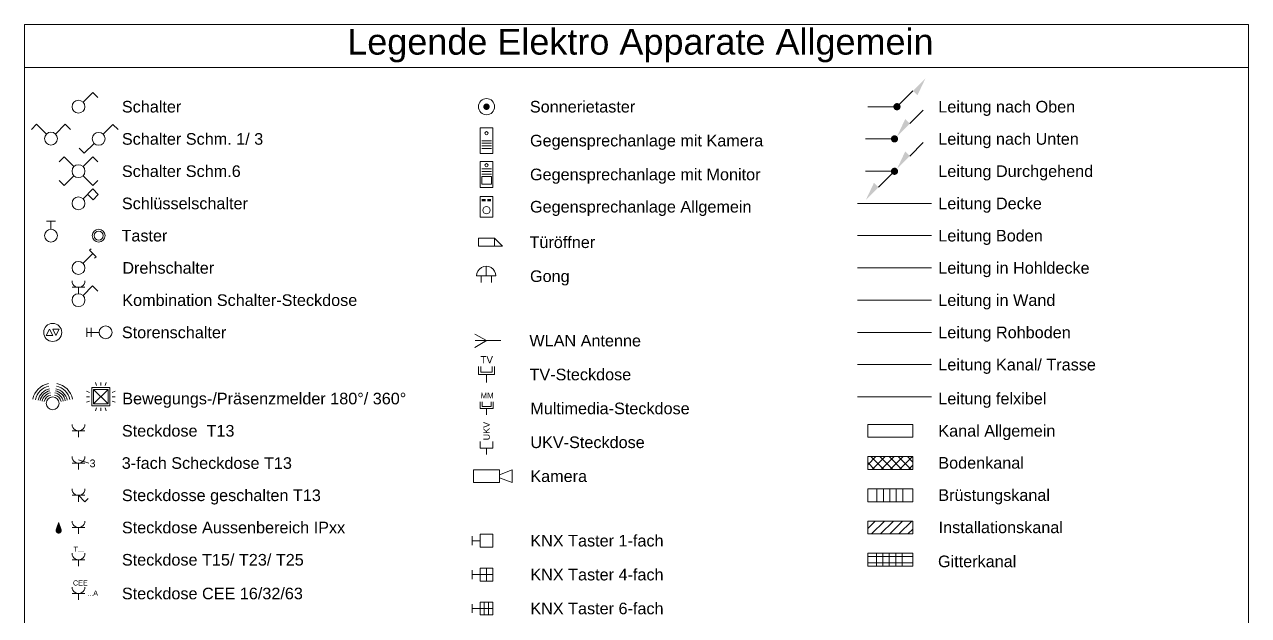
# Model space of a CAD drawing. Extents: x -1132 to 613, y -179 to 712.
# Drawn here: x 188.7 to 378.7, y 268.5 to 360.1 of the extents above; entities that cross this region are included whole.
import ezdxf
from ezdxf.lldxf.tags import DXFTag

# ---------------------------------------------------------------- set-up
doc = ezdxf.new("R2010")
doc.units = 0
for name, color, linetype, lineweight in [('EL01_WAN_I0_Legende', 7, 'Continuous', 13), ('EL01_WAN_PRO E_LEG_Apparate-A0PFDH8276', 7, 'Continuous', 13), ('EL01_WAN_ProE_LEG_Apparate', 7, 'Continuous', 13)]:
    doc.layers.add(name, color=color, linetype=linetype, lineweight=lineweight)
doc.styles.get("Standard").update_dxf_attribs({"font": 'arial.ttf'})
tags = doc.linetypes.add('GETRENNT', pattern=[31.75, 12.7, -6.35, 0, -6.35, 0, -6.35]).pattern_tags.tags
tags[14:15] = [DXFTag(74, 4), DXFTag(75, 0), DXFTag(340, '0'), DXFTag(46, 0.0), DXFTag(50, 0.0), DXFTag(44, 0.0), DXFTag(45, 0.0)]
tags[12:13] = [DXFTag(74, 4), DXFTag(75, 0), DXFTag(340, '0'), DXFTag(46, 0.0), DXFTag(50, 0.0), DXFTag(44, 0.0), DXFTag(45, 0.0)]
tags[10:11] = [DXFTag(74, 4), DXFTag(75, 0), DXFTag(340, '0'), DXFTag(46, 0.0), DXFTag(50, 0.0), DXFTag(44, 0.0), DXFTag(45, 0.0)]
tags[8:9] = [DXFTag(74, 4), DXFTag(75, 0), DXFTag(340, '0'), DXFTag(46, 0.0), DXFTag(50, 0.0), DXFTag(44, 0.0), DXFTag(45, 0.0)]
tags[6:7] = [DXFTag(74, 4), DXFTag(75, 0), DXFTag(340, '0'), DXFTag(46, 0.0), DXFTag(50, 0.0), DXFTag(44, 0.0), DXFTag(45, 0.0)]
tags[4:5] = [DXFTag(74, 4), DXFTag(75, 0), DXFTag(340, '0'), DXFTag(46, 0.0), DXFTag(50, 0.0), DXFTag(44, 0.0), DXFTag(45, 0.0)]
tags = doc.linetypes.add('gewundene_Leitung', pattern='A,0.002,[130,ltypeshp.shx,S=0.32,R=-18.43,X=1.9,Y=-0.3],-0.2,[130,ltypeshp.shx,S=0.44,R=-63.43,X=1.2,Y=-0.8],-0.2,[130,ltypeshp.shx,S=0.44,R=-116.57,X=0.2,Y=-0.8],-0.2,[130,ltypeshp.shx,S=0.32,R=-161.57,X=-0.5,Y=-0.3],-0.2,[130,ltypeshp.shx,S=1.68,R=-17.35,X=-0.31,Y=1.6],-0.2,[130,ltypeshp.shx,S=1.56,R=-45,X=1.08,Y=4.3],-0.2,[130,ltypeshp.shx,S=1.44,R=-77.91,X=3.39,Y=5.7],-0.2,[130,ltypeshp.shx,S=1.62,R=-100.62,X=6.2,Y=5.7],-0.2,[130,ltypeshp.shx,S=1.56,R=-135,X=8.7,Y=4.3],-8.422,[130,ltypeshp.shx,S=1.62,R=-169.38,X=1.678,Y=1.6],0.002', length=10.026).pattern_tags.tags
tags[84:85] = [DXFTag(74, 4), DXFTag(75, 0), DXFTag(340, '0'), DXFTag(46, 0.0), DXFTag(50, 0.0), DXFTag(44, 0.0), DXFTag(45, 0.0)]
tags = doc.linetypes.add('Punkte_Nova', pattern=[4.8, 0.4, 0.2, -4, 0.2]).pattern_tags.tags
tags[10:11] = [DXFTag(74, 4), DXFTag(75, 0), DXFTag(340, '0'), DXFTag(46, 0.0), DXFTag(50, 0.0), DXFTag(44, 0.0), DXFTag(45, 0.0)]
tags[8:9] = [DXFTag(74, 4), DXFTag(75, 0), DXFTag(340, '0'), DXFTag(46, 0.0), DXFTag(50, 0.0), DXFTag(44, 0.0), DXFTag(45, 0.0)]
tags[6:7] = [DXFTag(74, 4), DXFTag(75, 0), DXFTag(340, '0'), DXFTag(46, 0.0), DXFTag(50, 0.0), DXFTag(44, 0.0), DXFTag(45, 0.0)]
tags[4:5] = [DXFTag(74, 4), DXFTag(75, 0), DXFTag(340, '0'), DXFTag(46, 0.0), DXFTag(50, 0.0), DXFTag(44, 0.0), DXFTag(45, 0.0)]
tags = doc.linetypes.add('Strich_Slash', pattern='A,8,-4,[130,ltypeshp.shx,S=2.06,R=-29.05,X=-2,Y=0],8', length=20).pattern_tags.tags
tags[14:15] = [DXFTag(74, 4), DXFTag(75, 0), DXFTag(340, '0'), DXFTag(46, 0.0), DXFTag(50, 0.0), DXFTag(44, 0.0), DXFTag(45, 0.0)]
tags[4:5] = [DXFTag(74, 4), DXFTag(75, 0), DXFTag(340, '0'), DXFTag(46, 0.0), DXFTag(50, 0.0), DXFTag(44, 0.0), DXFTag(45, 0.0)]
tags = doc.linetypes.add('STRICHLINIE', pattern=[19.05, 12.7, -6.35]).pattern_tags.tags
tags[6:7] = [DXFTag(74, 4), DXFTag(75, 0), DXFTag(340, '0'), DXFTag(46, 0.0), DXFTag(50, 0.0), DXFTag(44, 0.0), DXFTag(45, 0.0)]
tags[4:5] = [DXFTag(74, 4), DXFTag(75, 0), DXFTag(340, '0'), DXFTag(46, 0.0), DXFTag(50, 0.0), DXFTag(44, 0.0), DXFTag(45, 0.0)]
tags = doc.linetypes.add('STRICHPUNKT2', pattern=[12.7, 6.35, -3.175, 0, -3.175]).pattern_tags.tags
tags[10:11] = [DXFTag(74, 4), DXFTag(75, 0), DXFTag(340, '0'), DXFTag(46, 0.0), DXFTag(50, 0.0), DXFTag(44, 0.0), DXFTag(45, 0.0)]
tags[8:9] = [DXFTag(74, 4), DXFTag(75, 0), DXFTag(340, '0'), DXFTag(46, 0.0), DXFTag(50, 0.0), DXFTag(44, 0.0), DXFTag(45, 0.0)]
tags[6:7] = [DXFTag(74, 4), DXFTag(75, 0), DXFTag(340, '0'), DXFTag(46, 0.0), DXFTag(50, 0.0), DXFTag(44, 0.0), DXFTag(45, 0.0)]
tags[4:5] = [DXFTag(74, 4), DXFTag(75, 0), DXFTag(340, '0'), DXFTag(46, 0.0), DXFTag(50, 0.0), DXFTag(44, 0.0), DXFTag(45, 0.0)]

# ---------------------------------------------------------------- blocks, each defined once
blk = doc.blocks.new('Blockreferenz-A0UJ2V7MXE', base_point=(188.7, 168.75))
at = {"layer": 'EL01_WAN_PRO E_LEG_Apparate-A0PFDH8276', "lineweight": -2, "true_color": 0x993300}
blk.add_hatch(color=24, dxfattribs=at).paths.add_polyline_path([(260.92, 347.36), (260.9, 347.23), (260.85, 347.11), (260.77, 347), (260.67, 346.92), (260.55, 346.87), (260.42, 346.86), (260.29, 346.87), (260.17, 346.92), (260.06, 347), (259.98, 347.11), (259.93, 347.23), (259.92, 347.36), (259.93, 347.49), (259.98, 347.61), (260.06, 347.71), (260.17, 347.79), (260.29, 347.84), (260.42, 347.86), (260.55, 347.84), (260.67, 347.79), (260.77, 347.71), (260.85, 347.61), (260.9, 347.49)])
at = {"layer": 'EL01_WAN_PRO E_LEG_Apparate-A0PFDH8276', "linetype": 'ByBlock', "lineweight": -2, "ltscale": 0.13}
for points in [[(324.69, 347.36), (324.67, 347.21), (324.62, 347.08), (324.53, 346.96), (324.41, 346.87), (324.28, 346.82), (324.13, 346.8), (323.99, 346.82), (323.85, 346.87), (323.74, 346.96), (323.65, 347.08), (323.59, 347.21), (323.57, 347.36), (323.59, 347.5), (323.65, 347.64), (323.74, 347.75), (323.85, 347.84), (323.99, 347.9), (324.13, 347.92), (324.28, 347.9), (324.41, 347.84), (324.53, 347.75), (324.62, 347.64), (324.67, 347.5)], [(324.31, 342.37), (324.29, 342.22), (324.23, 342.09), (324.15, 341.97), (324.03, 341.88), (323.9, 341.83), (323.75, 341.81), (323.61, 341.83), (323.47, 341.88), (323.35, 341.97), (323.27, 342.09), (323.21, 342.22), (323.19, 342.37), (323.21, 342.51), (323.27, 342.65), (323.35, 342.76), (323.47, 342.85), (323.61, 342.91), (323.75, 342.93), (323.9, 342.91), (324.03, 342.85), (324.15, 342.76), (324.23, 342.65), (324.29, 342.51)], [(324.31, 337.34), (324.29, 337.2), (324.23, 337.06), (324.15, 336.95), (324.03, 336.86), (323.9, 336.8), (323.75, 336.78), (323.61, 336.8), (323.47, 336.86), (323.35, 336.95), (323.27, 337.06), (323.21, 337.2), (323.19, 337.34), (323.21, 337.49), (323.27, 337.62), (323.35, 337.74), (323.47, 337.83), (323.61, 337.88), (323.75, 337.9), (323.9, 337.88), (324.03, 337.83), (324.15, 337.74), (324.23, 337.62), (324.29, 337.49)]]:
    blk.add_hatch(color=0, dxfattribs=at).paths.add_polyline_path(points)
at = {"layer": 'EL01_WAN_PRO E_LEG_Apparate-A0PFDH8276', "linetype": 'ByBlock', "lineweight": -2, "ltscale": 0.13, "true_color": 0x0080ff}
blk.add_hatch(color=150, dxfattribs=at).paths.add_polyline_path([(194.46, 281.79), (194.48, 281.67), (194.48, 281.55), (194.44, 281.44), (194.38, 281.33), (194.29, 281.25), (194.18, 281.19), (194.06, 281.16), (193.94, 281.16), (193.82, 281.19), (193.72, 281.25), (193.63, 281.33), (193.57, 281.44), (193.53, 281.55), (193.53, 281.67), (193.55, 281.79), (193.93, 282.86), (193.94, 282.88), (193.95, 282.9), (193.97, 282.91), (193.99, 282.91), (194.01, 282.91), (194.04, 282.91), (194.05, 282.9), (194.07, 282.88), (194.08, 282.86)])
at = {"layer": 'EL01_WAN_PRO E_LEG_Apparate-A0PFDH8276', "color": 0, "linetype": 'ByBlock', "lineweight": -2, "ltscale": 0.13}
for p, q in [((188.7, 353.43), (188.7, 360.1)), ((188.7, 360.1), (378.7, 360.1)), ((378.7, 360.1), (378.7, 353.43)), ((378.7, 353.43), (188.7, 353.43)), ((188.7, 353.43), (188.7, 221.08)), ((378.7, 168.75), (378.7, 353.43)), ((324.53, 347.75), (326.61, 349.83)), ((319.63, 347.36), (324.13, 347.36)), ((326.12, 344.73), (328.2, 346.82)), ((319.25, 342.36), (323.75, 342.36)), ((326.12, 339.71), (328.2, 341.79)), ((319.25, 337.36), (323.75, 337.36)), ((321.27, 334.87), (323.35, 336.95)), ((329.5, 332.36), (318, 332.36))]:
    blk.add_line(p, q, dxfattribs=at)
at = {"layer": 'EL01_WAN_PRO E_LEG_Apparate-A0PFDH8276', "color": 150, "lineweight": -2, "true_color": 0x0080ff}
for p, q in [((197.79, 348.06), (199.31, 349.58)), ((199.31, 349.58), (200.11, 348.79)), ((197.79, 333.08), (199.31, 334.6)), ((199.31, 334.6), (200.16, 333.76)), ((198.5, 333.79), (199.35, 332.94)), ((200.16, 333.76), (199.35, 332.94)), ((192.12, 329.59), (193.5, 329.59)), ((192.81, 328.36), (192.81, 329.59)), ((199.04, 325.33), (198.81, 325.09)), ((199.31, 324.59), (198.81, 325.09)), ((197.79, 323.07), (199.31, 324.59)), ((199.31, 324.59), (199.82, 324.08)), ((199.59, 323.85), (199.82, 324.08)), ((196.08, 319.36), (198.08, 319.36)), ((197.08, 318.36), (197.08, 319.36)), ((197.08, 319.36), (197.08, 318.36)), ((197.79, 318.07), (199.28, 319.56)), ((200.08, 318.76), (199.28, 319.56)), ((199.88, 304.13), (199.7, 304.61)), ((200.55, 304.13), (200.55, 304.61)), ((201.22, 304.13), (201.4, 304.61)), ((198.81, 303.06), (198.33, 303.24)), ((198.81, 302.39), (198.33, 302.39)), ((199.15, 300.99), (199.15, 303.79)), ((199.15, 303.79), (201.95, 303.79)), ((201.67, 301.27), (199.43, 303.51)), ((199.43, 301.27), (199.43, 303.51)), ((199.43, 303.51), (201.67, 303.51)), ((199.43, 301.27), (201.67, 303.51)), ((201.67, 303.51), (201.67, 301.27)), ((201.95, 303.79), (201.95, 300.99)), ((202.29, 303.06), (202.76, 303.24)), ((202.29, 302.39), (202.76, 302.39)), ((198.81, 301.72), (198.33, 301.54)), ((201.95, 300.99), (199.15, 300.99)), ((201.67, 301.27), (199.43, 301.27)), ((199.88, 300.65), (199.7, 300.18)), ((200.55, 300.65), (200.55, 300.18)), ((201.22, 300.65), (201.4, 300.18)), ((202.29, 301.72), (202.76, 301.54)), ((196.08, 297.1), (198.08, 297.1)), ((197.08, 297.1), (197.08, 296.1)), ((197.08, 292.6), (198.68, 292.1)), ((196.08, 292.1), (198.08, 292.1)), ((197.08, 292.1), (197.08, 291.1)), ((196.08, 287.1), (198.08, 287.1)), ((197.08, 287.1), (197.08, 286.1)), ((197.08, 287.1), (198.08, 286.1)), ((198.08, 286.1), (198.58, 286.6))]:
    blk.add_line(p, q, dxfattribs=at)
at = {"layer": 'EL01_WAN_PRO E_LEG_Apparate-A0PFDH8276', "color": 150, "linetype": 'ByBlock', "lineweight": -2, "ltscale": 0.13, "true_color": 0x0080ff}
for p, q in [((190.58, 344.64), (189.79, 343.84)), ((192.1, 343.12), (190.58, 344.64)), ((193.52, 343.12), (195.04, 344.64)), ((195.04, 344.64), (195.84, 343.84)), ((200.92, 343.08), (202.44, 344.61)), ((202.44, 344.61), (203.24, 343.81)), ((197.98, 340.15), (197.19, 340.95)), ((199.5, 341.67), (197.98, 340.15)), ((194.86, 339.58), (194.06, 338.79)), ((196.38, 338.06), (194.86, 339.58)), ((197.79, 338.06), (199.31, 339.58)), ((199.31, 339.58), (200.11, 338.79)), ((196.38, 336.65), (194.86, 335.13)), ((197.79, 336.65), (199.31, 335.13)), ((194.86, 335.13), (194.06, 335.92)), ((199.31, 335.13), (200.11, 335.92)), ((196.08, 282.1), (198.08, 282.1)), ((197.08, 282.1), (197.08, 281.1))]:
    blk.add_line(p, q, dxfattribs=at)
at = {"layer": 'EL01_WAN_PRO E_LEG_Apparate-A0PFDH8276', "color": 24, "lineweight": -2, "true_color": 0x993300}
for p, q in [((259.42, 340.1), (259.42, 344.1)), ((259.42, 344.1), (261.42, 344.1)), ((261.42, 344.1), (261.42, 340.1)), ((259.67, 342.08), (261.17, 342.08)), ((261.42, 340.1), (259.42, 340.1)), ((259.67, 341.68), (261.17, 341.68)), ((259.67, 341.28), (261.17, 341.28)), ((259.67, 340.88), (261.17, 340.88)), ((259.42, 334.85), (259.42, 338.85)), ((259.42, 338.85), (261.42, 338.85)), ((261.42, 338.85), (261.42, 334.85)), ((259.67, 337.72), (261.17, 337.72)), ((259.67, 337.32), (261.17, 337.32)), ((259.67, 336.92), (261.17, 336.92)), ((259.67, 336.52), (261.17, 336.52)), ((259.67, 335.32), (259.67, 336.52)), ((261.17, 335.32), (261.17, 336.52)), ((261.42, 334.85), (259.42, 334.85)), ((259.67, 335.32), (261.17, 335.32)), ((259.42, 330.25), (259.42, 333.45)), ((259.42, 333.45), (261.42, 333.45)), ((261.42, 333.45), (261.42, 330.25)), ((261.42, 330.25), (259.42, 330.25)), ((259.17, 326.96), (261.67, 326.96)), ((259.17, 326.96), (259.17, 325.71)), ((261.67, 326.96), (261.67, 325.71)), ((261.67, 326.96), (262.92, 325.71)), ((259.17, 325.71), (262.92, 325.71)), ((258.88, 321.11), (261.88, 321.11)), ((259.58, 320.11), (259.58, 321.11)), ((260.38, 321.11), (260.38, 322.61)), ((261.18, 320.11), (261.18, 321.11))]:
    blk.add_line(p, q, dxfattribs=at)
at = {"layer": 'EL01_WAN_PRO E_LEG_Apparate-A0PFDH8276', "color": 0, "linetype": 'STRICHLINIE', "lineweight": -2, "ltscale": 0.13}
blk.add_line((329.5, 327.36), (318, 327.36), dxfattribs=at)
at = {"layer": 'EL01_WAN_PRO E_LEG_Apparate-A0PFDH8276', "color": 0, "linetype": 'GETRENNT', "lineweight": -2, "ltscale": 0.065}
blk.add_line((329.5, 322.36), (318, 322.36), dxfattribs=at)
at = {"layer": 'EL01_WAN_PRO E_LEG_Apparate-A0PFDH8276', "color": 0, "linetype": 'STRICHPUNKT2', "lineweight": -2, "ltscale": 0.13}
blk.add_line((329.5, 317.36), (318, 317.36), dxfattribs=at)
at = {"layer": 'EL01_WAN_PRO E_LEG_Apparate-A0PFDH8276', "color": 1, "linetype": 'ByBlock', "lineweight": -2, "ltscale": 0.13, "true_color": 0xff0000}
for p, q in [((192.58, 312.86), (192.08, 311.86)), ((192.08, 311.86), (193.08, 311.86)), ((193.08, 311.86), (192.58, 312.86)), ((193.08, 312.86), (194.08, 312.86)), ((193.58, 311.86), (193.08, 312.86)), ((194.08, 312.86), (193.58, 311.86)), ((198.39, 311.67), (198.39, 313.05)), ((200.29, 312.36), (198.39, 312.36)), ((199.06, 311.67), (199.06, 313.05))]:
    blk.add_line(p, q, dxfattribs=at)
at = {"layer": 'EL01_WAN_PRO E_LEG_Apparate-A0PFDH8276', "color": 6, "linetype": 'ByBlock', "lineweight": -2, "ltscale": 0.13, "true_color": 0xff00ff}
for p, q in [((260.42, 311.08), (258.63, 312.11)), ((258.63, 310.04), (260.41, 311.08)), ((260.42, 311.07), (258.63, 310.04)), ((262.64, 311.08), (258.64, 311.08)), ((259.42, 295.42), (259.42, 294.42)), ((261.42, 294.42), (261.42, 295.42)), ((259.42, 294.42), (261.42, 294.42)), ((260.42, 294.42), (260.42, 293.42))]:
    blk.add_line(p, q, dxfattribs=at)
at = {"layer": 'EL01_WAN_PRO E_LEG_Apparate-A0PFDH8276', "color": 0, "linetype": 'Strich_Slash', "lineweight": -2, "ltscale": 0.065}
blk.add_line((329.5, 312.36), (318, 312.36), dxfattribs=at)
at = {"layer": 'EL01_WAN_PRO E_LEG_Apparate-A0PFDH8276', "color": 6, "lineweight": -2, "true_color": 0xff00ff}
for p, q in [((259.17, 305.83), (259.17, 307.08)), ((259.55, 306.2), (259.55, 307.08)), ((259.55, 306.2), (261.3, 306.2)), ((261.3, 306.2), (261.3, 307.08)), ((261.67, 305.83), (261.67, 307.08)), ((259.17, 305.83), (261.67, 305.83)), ((260.42, 304.58), (260.42, 305.83)), ((259.43, 300.57), (259.43, 301.57)), ((259.43, 300.57), (261.43, 300.57)), ((259.73, 300.87), (259.73, 301.57)), ((259.73, 300.87), (261.13, 300.87)), ((260.43, 299.57), (260.43, 300.57)), ((261.13, 300.87), (261.13, 301.57)), ((261.43, 300.57), (261.43, 301.57)), ((258.42, 289.06), (258.42, 291.06)), ((258.42, 291.06), (262.42, 291.06)), ((262.42, 291.06), (262.42, 289.06)), ((262.42, 290.29), (264.42, 291.06)), ((264.42, 289.06), (264.42, 291.06)), ((262.42, 289.06), (258.42, 289.06)), ((262.42, 289.83), (264.42, 289.06))]:
    blk.add_line(p, q, dxfattribs=at)
at = {"layer": 'EL01_WAN_PRO E_LEG_Apparate-A0PFDH8276', "color": 0, "linetype": 'Punkte_Nova', "lineweight": -2, "ltscale": 0.13}
blk.add_line((329.5, 307.36), (318, 307.36), dxfattribs=at)
at = {"layer": 'EL01_WAN_PRO E_LEG_Apparate-A0PFDH8276', "color": 0, "linetype": 'gewundene_Leitung', "lineweight": -2, "ltscale": 0.13}
blk.add_line((329.5, 302.36), (318, 302.36), dxfattribs=at)
at = {"layer": 'EL01_WAN_PRO E_LEG_Apparate-A0PFDH8276', "color": 40, "linetype": 'ByBlock', "lineweight": -2, "ltscale": 0.13, "true_color": 0xffbf00}
for p, q in [((319.6, 296.1), (319.6, 298.1)), ((319.6, 298.1), (326.6, 298.1)), ((326.6, 298.1), (326.6, 296.1)), ((326.6, 296.1), (319.6, 296.1)), ((319.6, 291.1), (319.6, 293.1)), ((319.6, 293.1), (326.6, 293.1)), ((326.6, 293.1), (326.6, 291.1)), ((326.6, 291.1), (319.6, 291.1)), ((319.6, 286.1), (319.6, 288.1)), ((319.6, 288.1), (326.6, 288.1)), ((326.6, 288.1), (326.6, 286.1)), ((326.6, 286.1), (319.6, 286.1)), ((319.6, 281.1), (319.6, 283.1)), ((319.6, 283.1), (326.6, 283.1)), ((326.6, 283.1), (326.6, 281.1)), ((326.6, 281.1), (319.6, 281.1)), ((319.6, 276.1), (319.6, 278.1)), ((319.6, 278.1), (326.6, 278.1)), ((326.6, 278.1), (326.6, 276.1)), ((326.6, 276.1), (319.6, 276.1))]:
    blk.add_line(p, q, dxfattribs=at)
at = {"layer": 'EL01_WAN_PRO E_LEG_Apparate-A0PFDH8276', "color": 4, "linetype": 'ByBlock', "lineweight": -2, "ltscale": 0.13, "true_color": 0x00ffff}
for p, q in [((258.17, 279.37), (258.17, 280.75)), ((258.17, 280.06), (259.41, 280.06)), ((259.41, 281.06), (259.41, 279.06)), ((261.41, 281.06), (259.41, 281.06)), ((261.41, 279.06), (261.41, 281.06)), ((259.41, 279.06), (261.41, 279.06)), ((259.42, 275.8), (259.42, 273.8)), ((261.42, 275.8), (259.42, 275.8)), ((260.42, 273.8), (260.42, 275.8)), ((261.42, 273.8), (261.42, 275.8)), ((258.18, 274.11), (258.18, 275.49)), ((258.18, 274.8), (259.42, 274.8)), ((260.42, 274.8), (259.42, 274.8)), ((259.42, 273.8), (261.42, 273.8)), ((260.42, 274.8), (261.42, 274.8)), ((258.18, 268.86), (258.18, 270.24)), ((259.42, 270.55), (259.42, 268.55)), ((261.42, 270.55), (259.42, 270.55)), ((260.08, 268.55), (260.08, 270.55)), ((260.75, 268.55), (260.75, 270.55)), ((261.42, 268.55), (261.42, 270.55)), ((258.18, 269.55), (259.42, 269.55)), ((260.42, 269.55), (259.42, 269.55)), ((259.42, 268.55), (261.42, 268.55)), ((260.42, 269.55), (261.42, 269.55))]:
    blk.add_line(p, q, dxfattribs=at)
at = {"layer": 'EL01_WAN_PRO E_LEG_Apparate-A0PFDH8276', "color": 1, "lineweight": -2, "true_color": 0xff0000}
for p, q in [((196.08, 277.1), (198.08, 277.1)), ((197.08, 277.1), (197.08, 276.1)), ((196.08, 271.87), (198.08, 271.87)), ((197.08, 271.87), (197.08, 270.87))]:
    blk.add_line(p, q, dxfattribs=at)
at = {"layer": 'EL01_WAN_PRO E_LEG_Apparate-A0PFDH8276', "color": 150, "lineweight": -2, "true_color": 0x0080ff}
for centre in [(197.08, 347.36), (197.08, 332.37), (192.81, 327.36), (197.08, 322.36), (197.08, 317.36), (193.08, 301.35)]:
    blk.add_circle(centre, 1, dxfattribs=at)
at = {"layer": 'EL01_WAN_PRO E_LEG_Apparate-A0PFDH8276', "color": 24, "lineweight": -2, "true_color": 0x993300}
for centre, radius in [((260.42, 347.36), 1.25), ((260.42, 343.24), 0.25), ((260.42, 338.28), 0.25), ((260.42, 331.31), 0.56)]:
    blk.add_circle(centre, radius, dxfattribs=at)
at = {"layer": 'EL01_WAN_PRO E_LEG_Apparate-A0PFDH8276', "color": 150, "linetype": 'ByBlock', "lineweight": -2, "ltscale": 0.13, "true_color": 0x0080ff}
for centre, radius in [((192.81, 342.41), 1), ((200.21, 342.38), 1), ((197.08, 337.36), 1), ((200.21, 327.36), 1), ((200.21, 327.36), 0.714)]:
    blk.add_circle(centre, radius, dxfattribs=at)
at = {"layer": 'EL01_WAN_PRO E_LEG_Apparate-A0PFDH8276', "color": 1, "linetype": 'ByBlock', "lineweight": -2, "ltscale": 0.13, "true_color": 0xff0000}
for centre, radius in [((193.08, 312.36), 1.4), ((201.29, 312.36), 1)]:
    blk.add_circle(centre, radius, dxfattribs=at)
at = {"layer": 'EL01_WAN_PRO E_LEG_Apparate-A0PFDH8276', "color": 24, "lineweight": -2, "true_color": 0x993300}
blk.add_ellipse((260.38, 321.11), major_axis=(1.5, 0), ratio=1, start_param=0, end_param=3.141593, dxfattribs=at)
at = {"layer": 'EL01_WAN_PRO E_LEG_Apparate-A0PFDH8276', "color": 150, "lineweight": -2, "true_color": 0x0080ff}
for centre, major_axis, end_param in [((197.08, 320.36), (-1, 0), 3.141593), ((197.08, 320.36), (-1, 0), 3.141593), ((193.08, 301.35), (-0.67, 3.08), 1.146009), ((193.08, 301.35), (-0.58, 2.67), 1.146009), ((193.08, 301.35), (2.67, 0.58), 1.146009), ((193.08, 301.35), (3.08, 0.67), 1.146009), ((193.08, 301.35), (-0.49, 2.27), 1.146009), ((193.08, 301.35), (-0.42, 1.96), 1.146009), ((193.08, 301.35), (-0.35, 1.63), 1.146009), ((193.08, 301.35), (-0.28, 1.3), 1.146009), ((193.08, 301.35), (1.3, 0.28), 1.146009), ((193.08, 301.35), (1.63, 0.35), 1.146009), ((193.08, 301.35), (1.96, 0.42), 1.146009), ((193.08, 301.35), (2.27, 0.49), 1.146009), ((197.08, 298.1), (-1, 0), 3.141593), ((197.08, 293.1), (-1, 0), 3.141593), ((197.08, 288.1), (-1, 0), 3.141593)]:
    blk.add_ellipse(centre, major_axis=major_axis, ratio=1, start_param=0, end_param=end_param, dxfattribs=at)
at = {"layer": 'EL01_WAN_PRO E_LEG_Apparate-A0PFDH8276', "color": 150, "linetype": 'ByBlock', "lineweight": -2, "ltscale": 0.13, "true_color": 0x0080ff}
blk.add_ellipse((197.08, 283.1), major_axis=(-1, 0), ratio=1, start_param=0, end_param=3.141593, dxfattribs=at)
at = {"layer": 'EL01_WAN_PRO E_LEG_Apparate-A0PFDH8276', "color": 1, "lineweight": -2, "true_color": 0xff0000}
for centre in [(197.08, 278.1), (197.08, 272.87)]:
    blk.add_ellipse(centre, major_axis=(-1, 0), ratio=1, start_param=0, end_param=3.141593, dxfattribs=at)
at = {"layer": 'EL01_WAN_PRO E_LEG_Apparate-A0PFDH8276', "color": 0, "linetype": 'ByBlock', "lineweight": -2, "ltscale": 0.13}
for points in [[(326.61, 349.83), (328.58, 351.8), (327.31, 349.13)], [(326.12, 344.73), (324.15, 342.76), (325.41, 345.44)], [(325.41, 340.41), (324.15, 337.74), (326.12, 339.71)], [(321.27, 334.87), (319.3, 332.9), (320.57, 335.57)]]:
    blk.add_solid(points, dxfattribs=at)
at = {"layer": 'EL01_WAN_PRO E_LEG_Apparate-A0PFDH8276', "color": 24, "lineweight": -2, "true_color": 0x993300}
for points in [[(259.69, 333.03), (260.29, 333.03), (259.69, 332.69), (260.29, 332.69)], [(261.14, 333.03), (261.14, 332.69), (260.55, 333.03), (260.55, 332.69)]]:
    blk.add_solid(points, dxfattribs=at)
at = {"layer": 'EL01_WAN_ProE_LEG_Apparate', "color": 40, "lineweight": -2, "true_color": 0xffbf00}
for p, q in [((319.6, 291.84), (320.86, 293.1)), ((322.08, 291.1), (320.08, 293.1)), ((320.28, 291.1), (322.28, 293.1)), ((323.49, 291.1), (321.49, 293.1)), ((321.69, 291.1), (323.69, 293.1)), ((324.91, 291.1), (322.91, 293.1)), ((323.1, 291.1), (325.1, 293.1)), ((326.32, 291.1), (324.32, 293.1)), ((324.52, 291.1), (326.52, 293.1)), ((326.6, 292.24), (325.74, 293.1)), ((320.66, 291.1), (319.6, 292.17)), ((325.93, 291.1), (326.6, 291.77)), ((319.6, 281.94), (320.76, 283.1)), ((320.18, 281.1), (322.18, 283.1)), ((321.59, 281.1), (323.59, 283.1)), ((323, 281.1), (325, 283.1)), ((324.42, 281.1), (326.42, 283.1)), ((325.83, 281.1), (326.6, 281.87))]:
    blk.add_line(p, q, dxfattribs=at)
at = {"layer": 'EL01_WAN_ProE_LEG_Apparate', "color": 40, "linetype": 'ByBlock', "lineweight": -2, "ltscale": 0.13, "true_color": 0xffbf00}
for p, q in [((321.02, 288.1), (321.02, 286.1)), ((322.02, 288.1), (322.02, 286.1)), ((323.02, 288.1), (323.02, 286.1)), ((324.02, 288.1), (324.02, 286.1)), ((325.02, 288.1), (325.02, 286.1)), ((319.6, 277.61), (326.6, 277.61)), ((320.94, 278.11), (320.94, 276.11)), ((321.94, 278.11), (321.94, 276.11)), ((322.94, 278.11), (322.94, 276.11)), ((323.94, 278.11), (323.94, 276.11)), ((324.94, 278.11), (324.94, 276.11)), ((319.6, 276.61), (326.6, 276.61))]:
    blk.add_line(p, q, dxfattribs=at)
at = {"layer": 'EL01_WAN_PRO E_LEG_Apparate-A0PFDH8276', "color": 0, "lineweight": -2, "attachment_point": 1}
for s, insert, char_height in [('{\\fArial;Legende Elektro Apparate Allgemein}', (238.8, 359.43), 4), ('{\\fArial;Schalter }', (203.82, 348.26), 1.8), ('{\\fArial;Sonnerietaster}', (267.15, 348.26), 1.8), ('{\\fArial;Leitung nach Oben}', (330.55, 348.26), 1.8), ('{\\fArial;Schalter Schm. 1/ 3}', (203.82, 343.26), 1.8), ('{\\fArial;Gegensprechanlage mit Kamera}', (267.17, 343), 1.8), ('{\\fArial;Leitung nach Unten}', (330.55, 343.26), 1.8), ('{\\fArial;Schalter Schm.6}', (203.82, 338.26), 1.8), ('{\\fArial;Leitung Durchgehend}', (330.55, 338.26), 1.8), ('{\\fArial;Gegensprechanlage mit Monitor}', (267.17, 337.75), 1.8), ('{\\fArial;Schlüsselschalter}', (203.82, 333.26), 1.8), ('{\\fArial;Gegensprechanlage Allgemein}', (267.17, 332.75), 1.8), ('{\\fArial;Leitung Decke}', (330.55, 333.26), 1.8), ('{\\fArial;Taster}', (203.76, 328.26), 1.8), ('{\\fArial;Türöffner}', (267.09, 327.24), 1.8), ('{\\fArial;Leitung Boden}', (330.55, 328.26), 1.8), ('{\\fArial;Drehschalter}', (203.89, 323.26), 1.8), ('{\\fArial;Leitung in Hohldecke}', (330.55, 323.26), 1.8), ('{\\fArial;Gong}', (267.17, 321.98), 1.8), ('{\\fArial;Kombination Schalter-Steckdose}', (203.88, 318.26), 1.8), ('{\\fArial;Leitung in Wand}', (330.55, 318.26), 1.8), ('{\\fArial;Storenschalter}', (203.82, 313.26), 1.8), ('{\\fArial;WLAN Antenne}', (267.07, 311.98), 1.8), ('{\\fArial;Leitung Rohboden}', (330.55, 313.26), 1.8), ('{\\fArial;Leitung Kanal/ Trasse}', (330.55, 308.26), 1.8), ('{\\fArial;TV-Steckdose}', (267.09, 306.73), 1.8), ('{\\fArial;Bewegungs-/Präsenzmelder 180°/ 360°}', (203.88, 303), 1.8), ('{\\fArial;Leitung felxibel}', (330.55, 303), 1.8), ('{\\fArial;Multimedia-Steckdose}', (267.22, 301.47), 1.8), ('{\\fArial;Steckdose  T13}', (203.82, 298), 1.8), ('{\\fArial;Kanal Allgemein}', (330.55, 298), 1.8), ('{\\fArial;UKV-Steckdose}', (267.23, 296.22), 1.8), ('{\\fArial;3-fach Scheckdose T13}', (203.8, 293), 1.8), ('{\\fArial;Bodenkanal}', (330.55, 293.03), 1.8), ('{\\fArial;Kamera}', (267.22, 290.96), 1.8), ('{\\fArial;Steckdosse geschalten T13}', (203.82, 288), 1.8), ('{\\fArial;Brüstungskanal}', (330.55, 288.03), 1.8), ('{\\fArial;Installationskanal}', (330.6, 283.03), 1.8), ('{\\fArial;Steckdose Aussenbereich IPxx}', (203.82, 283), 1.8), ('{\\fArial;KNX Taster 1-fach}', (267.22, 280.96), 1.8), ('{\\fArial;Steckdose T15/ T23/ T25}', (203.82, 278), 1.8), ('{\\fArial;Gitterkanal}', (330.5, 277.75), 1.8), ('{\\fArial;KNX Taster 4-fach}', (267.22, 275.7), 1.8), ('{\\fArial;Steckdose CEE 16/32/63}', (203.82, 272.77), 1.8), ('{\\fArial;KNX Taster 6-fach}', (267.22, 270.45), 1.8)]:
    blk.add_mtext(s, dxfattribs=dict(at, insert=insert, char_height=char_height))
at = {"layer": 'EL01_WAN_PRO E_LEG_Apparate-A0PFDH8276', "color": 6, "linetype": 'ByBlock', "lineweight": -2, "ltscale": 0.13, "true_color": 0xff00ff, "attachment_point": 1}
for s, insert, char_height in [('{\\fArial;TV}', (259.46, 308.68), 1.1), ('{\\fArial;MM}', (259.49, 303.01), 0.88)]:
    blk.add_mtext(s, dxfattribs=dict(at, insert=insert, char_height=char_height))
at = {"layer": 'EL01_WAN_PRO E_LEG_Apparate-A0PFDH8276', "color": 6, "linetype": 'ByBlock', "lineweight": -2, "ltscale": 0.13, "true_color": 0xff00ff, "insert": (259.92, 295.62), "char_height": 1, "attachment_point": 1, "rotation": 90}
blk.add_mtext('{\\fArial;UKV}', dxfattribs=at)
at = {"layer": 'EL01_WAN_PRO E_LEG_Apparate-A0PFDH8276', "color": 150, "lineweight": -2, "true_color": 0x0080ff, "insert": (198.8, 292.65), "char_height": 1.2, "attachment_point": 1}
blk.add_mtext('{\\fArial;3}', dxfattribs=at)
at = {"layer": 'EL01_WAN_PRO E_LEG_Apparate-A0PFDH8276', "color": 1, "lineweight": -2, "true_color": 0xff0000, "char_height": 0.8, "attachment_point": 1}
for s, insert in [('{\\fArial;T...}', (196.33, 279.14)), ('{\\W0.8;\\fArial;CEE}', (196.23, 273.91)), ('{\\W0.8;\\fArial;...A}', (198.44, 272.33))]:
    blk.add_mtext(s, dxfattribs=dict(at, insert=insert))

msp = doc.modelspace()

# ---------------------------------------------------------------- block references
at = {"layer": 'EL01_WAN_I0_Legende', "lineweight": 13, "ltscale": 0.13}
msp.add_blockref('Blockreferenz-A0UJ2V7MXE', (188.7, 168.75), dxfattribs=at)

doc.saveas('drawing.dxf')
